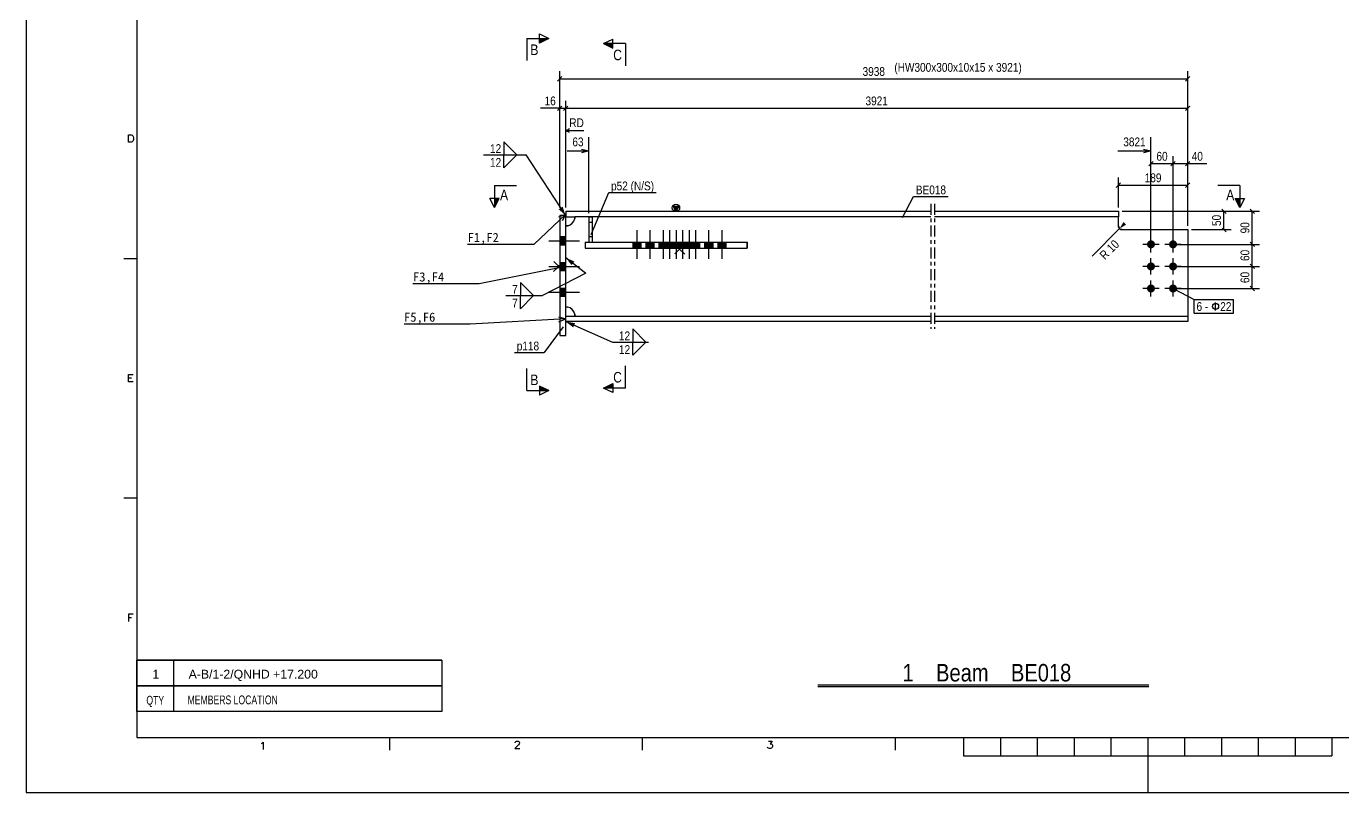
# Model space of a CAD drawing. Header units: millimetres. Extents: x -541 to 54, y -143 to 278.
# Drawn here: x -541 to -183, y -143.1 to 65.3 of the extents above; entities that cross this region are included whole.
import ezdxf

# ---------------------------------------------------------------- set-up
doc = ezdxf.new("R2010")
doc.units = ezdxf.units.MM
doc.linetypes.add('DXK_LINE_DOT2', pattern=[3.9198, 1.9599, -1.9599])
doc.linetypes.add('DXK_LINE_DOT3', pattern=[5.9187, 2.979, -0.9799, 0.9799, -0.9799])
doc.layers.add('WELD_LABELS', color=5, linetype='Continuous')
doc.styles.add('Arial', font='ARIAL.TTF', dxfattribs={"height": 0.2})
doc.styles.add('Arial Narrow', font='ARIALN.TTF', dxfattribs={"height": 0.2})

# ---------------------------------------------------------------- blocks, each defined once
blk = doc.blocks.new('Unknown-234527772-4031')
at = {"color": 7, "linetype": 'Continuous'}
for p, q in [((-427.94, -107.03), (-510.94, -107.03)), ((-510.94, -107.03), (-427.94, -107.03)), ((-510.94, -114.03), (-510.94, -107.03)), ((-500.94, -107.03), (-500.94, -114.03)), ((-427.94, -107.03), (-427.94, -114.03)), ((-427.94, -114.03), (-510.94, -114.03)), ((-427.94, -114.03), (-510.94, -114.03)), ((-510.94, -114.03), (-427.94, -114.03)), ((-510.94, -121.03), (-510.94, -114.03)), ((-500.94, -114.03), (-500.94, -121.03)), ((-427.94, -114.03), (-427.94, -121.03)), ((-427.94, -121.03), (-510.94, -121.03))]:
    blk.add_line(p, q, dxfattribs=at)
at = {"color": 7, "linetype": 'Continuous', "style": 'Arial'}
blk.add_text('1', height=2.39, dxfattribs=at).set_placement((-506.7, -112.03))
at = {"color": 7, "style": 'Arial'}
blk.add_text('A-B/1-2/QNHD +17.200', height=2.3877, dxfattribs=at).set_placement((-496.84, -112.03))
at = {"color": 7, "linetype": 'Continuous', "style": 'Arial Narrow', "width": 0.86}
for s, height, p in [('QTY', 2.386, (-508.34, -119.13)), ('MEMBERS LOCATION', 2.3861, (-497.14, -119.03))]:
    blk.add_text(s, height=height, dxfattribs=at).set_placement(p)
blk = doc.blocks.new('Unknown-234527772-4035')
at = {"color": 7, "linetype": 'Continuous'}
for p, q in [((-325.7, -113.71), (-235.7, -113.71)), ((-325.7, -114.21), (-235.7, -114.21))]:
    blk.add_line(p, q, dxfattribs=at)
at = {"color": 3, "style": 'Arial Narrow'}
blk.add_text('1    Beam    BE018', height=4.7721, dxfattribs=at).set_placement((-302.68, -112.83))
blk = doc.blocks.new('Unknown-234527772-4039')
at = {"color": 7, "linetype": 'Continuous'}
for p, q in [((-540.99, 277.66), (-540.99, -143.05)), ((-510.94, 262.63), (-510.94, -128.03)), ((-513.18, 33.75), (-513.18, 35.75)), ((-513.18, 35.75), (-512.51, 35.75)), ((-512.51, 33.75), (-513.18, 33.75)), ((-512.51, 35.75), (-512.22, 35.66)), ((-512.22, 33.85), (-512.51, 33.75)), ((-512.22, 35.66), (-512.03, 35.47)), ((-512.03, 34.04), (-512.22, 33.85)), ((-512.03, 35.47), (-511.94, 35.28)), ((-511.94, 34.23), (-512.03, 34.04)), ((-511.94, 35.28), (-511.84, 34.99)), ((-511.84, 34.51), (-511.94, 34.23)), ((-511.84, 34.99), (-511.84, 34.51)), ((-514.45, 2.19), (-510.94, 2.19)), ((-513.17, -31.36), (-513.17, -29.36)), ((-513.17, -29.36), (-511.93, -29.36)), ((-513.17, -30.31), (-512.41, -30.31)), ((-511.93, -31.36), (-513.17, -31.36)), ((-514.45, -62.91), (-510.94, -62.91)), ((-513.13, -96.48), (-513.13, -94.47)), ((-513.13, -94.47), (-511.9, -94.47)), ((-513.13, -95.43), (-512.37, -95.43)), ((-510.94, -128.03), (38.98, -128.03)), ((-442.21, -128.03), (-442.21, -131.53)), ((-373.47, -128.03), (-373.47, -131.53)), ((-304.72, -128.03), (-304.72, -131.53)), ((-286.07, -128.03), (-286.07, -133.04)), ((-276.05, -128.03), (-276.05, -133.04)), ((-266.04, -128.03), (-266.04, -133.04)), ((-256.01, -128.03), (-256.01, -133.04)), ((-245.99, -128.03), (-245.99, -133.04)), ((-235.98, -128.03), (-235.98, -143.05)), ((-225.96, -128.03), (-225.96, -133.04)), ((-215.94, -128.03), (-215.94, -133.04)), ((-205.93, -128.03), (-205.93, -133.04)), ((-195.91, -128.03), (-195.91, -133.04)), ((-185.9, -128.03), (-185.9, -133.04)), ((-477.01, -129.66), (-476.82, -129.56)), ((-476.82, -129.56), (-476.54, -129.28)), ((-476.54, -129.28), (-476.54, -131.28)), ((-407.16, -130.08), (-408.11, -131.03)), ((-408.11, -131.03), (-406.78, -131.03)), ((-408.01, -129.41), (-407.92, -129.22)), ((-408.01, -129.51), (-408.01, -129.41)), ((-407.92, -129.22), (-407.82, -129.12)), ((-407.82, -129.12), (-407.64, -129.03)), ((-407.64, -129.03), (-407.26, -129.03)), ((-407.26, -129.03), (-407.07, -129.12)), ((-406.97, -129.79), (-407.16, -130.08)), ((-407.07, -129.12), (-406.97, -129.22)), ((-406.97, -129.22), (-406.88, -129.41)), ((-406.88, -129.6), (-406.97, -129.79)), ((-406.88, -129.41), (-406.88, -129.6)), ((-339.28, -130.84), (-339.37, -130.65)), ((-339.18, -130.94), (-339.28, -130.84)), ((-339.18, -129.03), (-338.13, -129.03)), ((-338.89, -131.03), (-339.18, -130.94)), ((-338.61, -131.03), (-338.89, -131.03)), ((-338.13, -129.03), (-338.7, -129.79)), ((-338.7, -129.79), (-338.42, -129.79)), ((-338.32, -130.94), (-338.61, -131.03)), ((-338.42, -129.79), (-338.22, -129.89)), ((-338.13, -130.75), (-338.32, -130.94)), ((-338.22, -129.89), (-338.13, -129.98)), ((-338.13, -129.98), (-338.03, -130.27)), ((-338.03, -130.46), (-338.13, -130.75)), ((-338.03, -130.27), (-338.03, -130.46)), ((-286.07, -133.04), (-185.9, -133.04)), ((-540.99, -143.05), (54.01, -143.05))]:
    blk.add_line(p, q, dxfattribs=at)
blk = doc.blocks.new('Bolt-234527772-1696 - 1655')
at = {"linetype": 'Continuous'}
for points in [[(-236.21, 6, -1), (-234.01, 6, -1)], [(-230.21, 6, -1), (-228.01, 6, -1)], [(-236.21, 0, -1), (-234.01, 0, -1)], [(-230.21, 0, -1), (-228.01, 0, -1)], [(-236.21, -6, -1), (-234.01, -6, -1)], [(-230.21, -6, -1), (-228.01, -6, -1)]]:
    blk.add_hatch(color=3, dxfattribs=at).paths.add_polyline_path(points)
at = {"color": 3, "linetype": 'Continuous'}
for p, q in [((-235.11, 3.8), (-235.11, 8.2)), ((-229.11, 3.8), (-229.11, 8.2)), ((-232.91, 6), (-237.31, 6)), ((-226.91, 6), (-231.31, 6)), ((-232.91, 0), (-237.31, 0)), ((-235.11, -2.2), (-235.11, 2.2)), ((-226.91, 0), (-231.31, 0)), ((-229.11, -2.2), (-229.11, 2.2)), ((-232.91, -6), (-237.31, -6)), ((-235.11, -8.2), (-235.11, -3.8)), ((-226.91, -6), (-231.31, -6)), ((-229.11, -8.2), (-229.11, -3.8))]:
    blk.add_line(p, q, dxfattribs=at)
blk = doc.blocks.new('Part-234527772-1688 - 1655')
at = {"color": 2, "linetype": 'Continuous'}
for p, q in [((-388, 13.5), (-388, 6.6)), ((-387, 6.6), (-387, 13.5))]:
    blk.add_line(p, q, dxfattribs=at)
at = {"color": 7, "linetype": 'DXK_LINE_DOT2'}
for p, q in [((-388, 13.5), (-387, 13.5)), ((-388, 12), (-387, 12)), ((-388, 8.1), (-387, 8.1)), ((-388, 6.6), (-387, 6.6))]:
    blk.add_line(p, q, dxfattribs=at)
blk = doc.blocks.new('Part-234527772-1689 - 1655')
at = {"color": 2, "linetype": 'Continuous'}
for p, q in [((-389, 6.6), (-344.96, 6.6)), ((-389, 6.6), (-389, 5)), ((-389, 5), (-344.96, 5)), ((-363.31, 4.7), (-364.61, 3.4)), ((-363.31, 4.7), (-361.91, 3.3)), ((-362.66, 5), (-362.66, 6.6)), ((-344.96, 6.6), (-344.96, 5))]:
    blk.add_line(p, q, dxfattribs=at)
at = {"color": 7, "linetype": 'DXK_LINE_DOT2'}
for p, q in [((-389, 6.6), (-389, 5)), ((-344.96, 5), (-344.96, 6.6))]:
    blk.add_line(p, q, dxfattribs=at)
blk = doc.blocks.new('Part-234527772-1691 - 1655')
at = {"color": 2, "linetype": 'Continuous'}
for p, q in [((-394.3, 13.8), (-395.9, 13.8)), ((-395.9, 13.8), (-395.9, -18.8)), ((-394.3, -18.8), (-394.3, 13.8)), ((-396.2, 0), (-397.5, 1.3)), ((-396.2, 0), (-397.6, -1.4)), ((-395.9, -18.8), (-394.3, -18.8))]:
    blk.add_line(p, q, dxfattribs=at)
blk = doc.blocks.new('Part-234527772-1692 - 1655')
at = {"linetype": 'Continuous'}
blk.add_hatch(color=2, dxfattribs=at).paths.add_polyline_path([(-364.3, 15), (-365.1, 16.4), (-363.5, 16.4)])
at = {"color": 2, "linetype": 'Continuous'}
for p, q in [((-394.3, 15), (-294.96, 15)), ((-394.3, 15), (-394.3, 13.5)), ((-364.3, 15), (-365.1, 16.4)), ((-365.1, 16.4), (-363.5, 16.4)), ((-363.5, 16.4), (-364.3, 15)), ((-293.96, 15), (-243.96, 15)), ((-243.96, 15), (-243.96, 13.5)), ((-394.3, 13.5), (-391.8, 13.5)), ((-393.81, 11.05), (-394.3, 11)), ((-391.8, 13.5), (-391.85, 13.01)), ((-294.96, 13.5), (-391.8, 13.5)), ((-243.96, 13.5), (-293.96, 13.5)), ((-243.96, 11), (-243.96, 13.5)), ((-243.91, 10.69), (-243.96, 11)), ((-242.96, 10), (-243.27, 10.05)), ((-242.96, 10), (-225.11, 10)), ((-225.11, 10), (-225.11, -15)), ((-394.3, -11), (-393.81, -11.05)), ((-394.3, -15), (-394.3, -13.5)), ((-394.3, -13.5), (-294.96, -13.5)), ((-391.85, -13.01), (-391.8, -13.5)), ((-293.96, -13.5), (-225.11, -13.5)), ((-294.96, -15), (-394.3, -15)), ((-225.11, -15), (-293.96, -15))]:
    blk.add_line(p, q, dxfattribs=at)
at = {"color": 4, "linetype": 'DXK_LINE_DOT3'}
for p, q in [((-294.96, 17), (-294.96, -17)), ((-293.96, 17), (-293.96, -17))]:
    blk.add_line(p, q, dxfattribs=at)
at = {"color": 7, "linetype": 'DXK_LINE_DOT2'}
for p, q in [((-394.3, 11), (-393.81, 11.05)), ((-394.3, -11), (-394.3, 11)), ((-391.85, 13.01), (-391.8, 13.5)), ((-243.96, 11), (-243.91, 10.69)), ((-243.27, 10.05), (-242.96, 10)), ((-393.81, -11.05), (-394.3, -11)), ((-391.8, -13.5), (-391.85, -13.01))]:
    blk.add_line(p, q, dxfattribs=at)
at = {"color": 2, "linetype": 'Continuous'}
blk.add_circle((-364.3, 15.9), 1, dxfattribs=at)
for centre, radius, start, end in [((-394.3, 13.5), 2.5, 281.25, 348.75), ((-242.96, 11), 1, 198, 252), ((-394.3, -13.5), 2.5, 11.25, 78.75)]:
    blk.add_arc(centre, radius, start, end, dxfattribs=at)
at = {"color": 7, "linetype": 'DXK_LINE_DOT2'}
for centre, radius, start, end in [((-394.3, 13.5), 2.5, 281.25, 348.75), ((-242.96, 11), 1, 198, 252), ((-394.3, -13.5), 2.5, 11.25, 78.75)]:
    blk.add_arc(centre, radius, start, end, dxfattribs=at)
blk = doc.blocks.new('Bolt-234527772-1693 - 1655')
at = {"linetype": 'Continuous'}
for points in [[(-375.96, 5), (-373.76, 5), (-373.76, 6.6), (-375.96, 6.6)], [(-372.4, 5), (-370.2, 5), (-370.2, 6.6), (-372.4, 6.6)], [(-368.83, 5), (-366.63, 5), (-366.63, 6.6), (-368.83, 6.6)], [(-367.11, 5), (-364.91, 5), (-364.91, 6.6), (-367.11, 6.6)], [(-365.27, 5), (-363.07, 5), (-363.07, 6.6), (-365.27, 6.6)], [(-363.55, 5), (-361.35, 5), (-361.35, 6.6), (-363.55, 6.6)], [(-361.71, 5), (-359.51, 5), (-359.51, 6.6), (-361.71, 6.6)], [(-359.98, 5), (-357.78, 5), (-357.78, 6.6), (-359.98, 6.6)], [(-356.42, 5), (-354.22, 5), (-354.22, 6.6), (-356.42, 6.6)], [(-352.86, 5), (-350.66, 5), (-350.66, 6.6), (-352.86, 6.6)]]:
    blk.add_hatch(color=3, dxfattribs=at).paths.add_polyline_path(points)
at = {"color": 3, "linetype": 'Continuous'}
for p, q in [((-374.86, 2.06), (-374.86, 9.9)), ((-371.3, 2.06), (-371.3, 9.9)), ((-367.73, 2.06), (-367.73, 9.9)), ((-366.01, 2.06), (-366.01, 9.9)), ((-364.17, 2.06), (-364.17, 9.9)), ((-362.45, 2.06), (-362.45, 9.9)), ((-360.61, 2.06), (-360.61, 9.9)), ((-358.88, 2.06), (-358.88, 9.9)), ((-355.32, 2.06), (-355.32, 9.9)), ((-351.76, 2.06), (-351.76, 9.9)), ((-375.96, 5), (-375.96, 6.6)), ((-373.76, 5), (-373.76, 6.6)), ((-372.4, 5), (-372.4, 6.6)), ((-370.2, 5), (-370.2, 6.6)), ((-368.83, 5), (-368.83, 6.6)), ((-367.11, 5), (-367.11, 6.6)), ((-366.63, 5), (-366.63, 6.6)), ((-365.27, 5), (-365.27, 6.6)), ((-364.91, 5), (-364.91, 6.6)), ((-363.55, 5), (-363.55, 6.6)), ((-363.07, 5), (-363.07, 6.6)), ((-361.71, 5), (-361.71, 6.6)), ((-361.35, 5), (-361.35, 6.6)), ((-359.98, 5), (-359.98, 6.6)), ((-359.51, 5), (-359.51, 6.6)), ((-357.78, 5), (-357.78, 6.6)), ((-356.42, 5), (-356.42, 6.6)), ((-354.22, 5), (-354.22, 6.6)), ((-352.86, 5), (-352.86, 6.6)), ((-350.66, 5), (-350.66, 6.6))]:
    blk.add_line(p, q, dxfattribs=at)
blk = doc.blocks.new('Bolt-234527772-1695 - 1655')
at = {"linetype": 'Continuous'}
for points in [[(-395.9, 8.1), (-395.9, 5.9), (-394.3, 5.9), (-394.3, 8.1)], [(-395.9, 8.1), (-395.9, 5.9), (-394.3, 5.9), (-394.3, 8.1)], [(-395.9, 8.1), (-395.9, 5.9), (-394.3, 5.9), (-394.3, 8.1)], [(-395.9, 8.1), (-395.9, 5.9), (-394.3, 5.9), (-394.3, 8.1)], [(-395.9, 1.1), (-395.9, -1.1), (-394.3, -1.1), (-394.3, 1.1)], [(-395.9, 1.1), (-395.9, -1.1), (-394.3, -1.1), (-394.3, 1.1)], [(-395.9, 1.1), (-395.9, -1.1), (-394.3, -1.1), (-394.3, 1.1)], [(-395.9, 1.1), (-395.9, -1.1), (-394.3, -1.1), (-394.3, 1.1)], [(-395.9, -5.9), (-395.9, -8.1), (-394.3, -8.1), (-394.3, -5.9)], [(-395.9, -5.9), (-395.9, -8.1), (-394.3, -8.1), (-394.3, -5.9)], [(-395.9, -5.9), (-395.9, -8.1), (-394.3, -8.1), (-394.3, -5.9)], [(-395.9, -5.9), (-395.9, -8.1), (-394.3, -8.1), (-394.3, -5.9)]]:
    blk.add_hatch(color=3, dxfattribs=at).paths.add_polyline_path(points)
at = {"color": 3, "linetype": 'Continuous'}
for p, q in [((-395.9, 8.1), (-394.3, 8.1)), ((-395.9, 8.1), (-394.3, 8.1)), ((-395.9, 8.1), (-394.3, 8.1)), ((-395.9, 8.1), (-394.3, 8.1)), ((-398.84, 7), (-390.5, 7)), ((-398.84, 7), (-390.5, 7)), ((-398.84, 7), (-390.5, 7)), ((-398.84, 7), (-390.5, 7)), ((-395.9, 5.9), (-394.3, 5.9)), ((-395.9, 5.9), (-394.3, 5.9)), ((-395.9, 5.9), (-394.3, 5.9)), ((-395.9, 5.9), (-394.3, 5.9)), ((-398.84, 0), (-390.5, 0)), ((-398.84, 0), (-390.5, 0)), ((-398.84, 0), (-390.5, 0)), ((-398.84, 0), (-390.5, 0)), ((-395.9, 1.1), (-394.3, 1.1)), ((-395.9, 1.1), (-394.3, 1.1)), ((-395.9, 1.1), (-394.3, 1.1)), ((-395.9, 1.1), (-394.3, 1.1)), ((-395.9, -1.1), (-394.3, -1.1)), ((-395.9, -1.1), (-394.3, -1.1)), ((-395.9, -1.1), (-394.3, -1.1)), ((-395.9, -1.1), (-394.3, -1.1)), ((-398.84, -7), (-390.5, -7)), ((-398.84, -7), (-390.5, -7)), ((-398.84, -7), (-390.5, -7)), ((-398.84, -7), (-390.5, -7)), ((-395.9, -5.9), (-394.3, -5.9)), ((-395.9, -5.9), (-394.3, -5.9)), ((-395.9, -5.9), (-394.3, -5.9)), ((-395.9, -5.9), (-394.3, -5.9)), ((-395.9, -8.1), (-394.3, -8.1)), ((-395.9, -8.1), (-394.3, -8.1)), ((-395.9, -8.1), (-394.3, -8.1)), ((-395.9, -8.1), (-394.3, -8.1))]:
    blk.add_line(p, q, dxfattribs=at)
blk = doc.blocks.new('StraightDimension-234527772-2235 - 1655')
at = {"color": 7, "linetype": 'Continuous'}
for p, q in [((-242.96, 15), (-205.56, 15)), ((-206.96, 14.4), (-208.16, 15.6)), ((-207.56, 6), (-207.56, 15)), ((-228.11, 6), (-205.56, 6)), ((-208.16, 6.6), (-206.96, 5.4))]:
    blk.add_line(p, q, dxfattribs=at)
at = {"color": 0}
blk.add_wipeout([(-207.86, 12.52), (-211.36, 12.52), (-211.36, 8.48), (-207.86, 8.48)], dxfattribs=at)
at = {"color": 4, "style": 'Arial Narrow'}
blk.add_text('90', height=2.386, rotation=90.0002, dxfattribs=at).set_placement((-208.36, 8.98))
blk = doc.blocks.new('StraightDimension-234527772-3448 - 1655')
at = {"color": 7, "linetype": 'Continuous'}
for p, q in [((-388, 14.5), (-388, 35.16)), ((-393.92, 31.41), (-388, 31.41)), ((-390, 31.91), (-388, 31.41)), ((-388, 31.41), (-390, 30.91))]:
    blk.add_line(p, q, dxfattribs=at)
at = {"color": 0, "linetype": 'Continuous'}
blk.add_wipeout([(-388.86, 37.36), (-388.86, 40.86), (-393.81, 40.86), (-393.81, 37.36)], dxfattribs=at)
at = {"color": 4, "linetype": 'Continuous', "style": 'Arial Narrow'}
blk.add_text('RD', height=2.386, dxfattribs=at).set_placement((-393.31, 37.86))
at = {"color": 0}
blk.add_wipeout([(-388.94, 32.16), (-388.94, 35.66), (-392.98, 35.66), (-392.98, 32.16)], dxfattribs=at)
at = {"color": 7, "linetype": 'Continuous'}
for p, q in [((-394.3, 16), (-394.3, 40.61)), ((-393.3, 37.36), (-394.3, 36.86)), ((-393.3, 36.36), (-394.3, 36.86)), ((-389.36, 36.86), (-394.3, 36.86))]:
    blk.add_line(p, q, dxfattribs=at)
at = {"color": 4, "style": 'Arial Narrow'}
blk.add_text('63', height=2.386, dxfattribs=at).set_placement((-392.48, 32.66))
blk = doc.blocks.new('StraightDimension-234527772-2236 - 1655')
at = {"color": 7, "linetype": 'Continuous'}
for p, q in [((-228.11, 6), (-205.56, 6)), ((-206.96, 5.4), (-208.16, 6.6)), ((-207.56, 0), (-207.56, 6)), ((-228.11, 0), (-205.56, 0)), ((-208.16, 0.6), (-206.96, -0.6))]:
    blk.add_line(p, q, dxfattribs=at)
at = {"color": 0}
blk.add_wipeout([(-207.86, 5.02), (-211.36, 5.02), (-211.36, 0.98), (-207.86, 0.98)], dxfattribs=at)
at = {"color": 4, "style": 'Arial Narrow'}
blk.add_text('60', height=2.386, rotation=90.0002, dxfattribs=at).set_placement((-208.36, 1.48))
blk = doc.blocks.new('StraightDimension-234527772-3546 - 1655')
at = {"color": 7, "linetype": 'Continuous'}
for p, q in [((-243.36, 22.69), (-244.56, 21.49)), ((-243.96, 16), (-243.96, 24.14)), ((-243.96, 22.09), (-225.11, 22.09)), ((-225.71, 21.49), (-224.51, 22.69)), ((-225.11, 11), (-225.11, 24.14))]:
    blk.add_line(p, q, dxfattribs=at)
at = {"color": 0}
blk.add_wipeout([(-231.75, 22.39), (-231.75, 25.89), (-237.32, 25.89), (-237.32, 22.39)], dxfattribs=at)
at = {"color": 4, "style": 'Arial Narrow'}
blk.add_text('189', height=2.386, dxfattribs=at).set_placement((-236.82, 22.89))
blk = doc.blocks.new('StraightDimension-234527772-2237 - 1655')
at = {"color": 7, "linetype": 'Continuous'}
for p, q in [((-228.11, 0), (-205.56, 0)), ((-206.96, -0.6), (-208.16, 0.6)), ((-207.56, -6), (-207.56, 0)), ((-228.11, -6), (-205.56, -6)), ((-208.16, -5.4), (-206.96, -6.6))]:
    blk.add_line(p, q, dxfattribs=at)
at = {"color": 0}
blk.add_wipeout([(-207.86, -0.98), (-211.36, -0.98), (-211.36, -5.02), (-207.86, -5.02)], dxfattribs=at)
at = {"color": 4, "style": 'Arial Narrow'}
blk.add_text('60', height=2.386, rotation=90.0002, dxfattribs=at).set_placement((-208.36, -4.52))
blk = doc.blocks.new('StraightDimension-234527772-2239 - 1655')
at = {"color": 7, "linetype": 'Continuous'}
for p, q in [((-229.11, 7), (-229.11, 29.99)), ((-225.11, 11), (-225.11, 29.99)), ((-229.71, 27.34), (-228.51, 28.54)), ((-229.11, 27.94), (-225.11, 27.94)), ((-224.51, 28.54), (-225.71, 27.34))]:
    blk.add_line(p, q, dxfattribs=at)
at = {"color": 0}
blk.add_wipeout([(-220.48, 28.24), (-220.48, 31.74), (-224.53, 31.74), (-224.53, 28.24)], dxfattribs=at)
at = {"color": 7, "linetype": 'Continuous'}
blk.add_line((-225.11, 27.94), (-219.9, 27.94), dxfattribs=at)
blk.add_line((-225.11, 27.94), (-219.9, 27.94), dxfattribs=at)
at = {"color": 4, "style": 'Arial Narrow'}
blk.add_text('40', height=2.386, dxfattribs=at).set_placement((-224.03, 28.74))
blk = doc.blocks.new('StraightDimension-234527772-2240 - 1655')
at = {"color": 7, "linetype": 'Continuous'}
for p, q in [((-235.11, 7), (-235.11, 29.99)), ((-229.11, 7), (-229.11, 29.99)), ((-234.51, 28.54), (-235.71, 27.34)), ((-235.11, 27.94), (-229.11, 27.94)), ((-229.71, 27.34), (-228.51, 28.54))]:
    blk.add_line(p, q, dxfattribs=at)
at = {"color": 0}
blk.add_wipeout([(-230.08, 28.24), (-230.08, 31.74), (-234.13, 31.74), (-234.13, 28.24)], dxfattribs=at)
at = {"color": 4, "style": 'Arial Narrow'}
blk.add_text('60', height=2.386, dxfattribs=at).set_placement((-233.63, 28.74))
blk = doc.blocks.new('StraightDimension-234527772-2247 - 1655')
at = {"color": 7, "linetype": 'Continuous'}
for p, q in [((-393.7, 43.6), (-394.9, 42.4)), ((-394.3, 16), (-394.3, 45.05)), ((-394.3, 43), (-225.11, 43)), ((-225.71, 42.4), (-224.51, 43.6)), ((-225.11, 11), (-225.11, 45.05))]:
    blk.add_line(p, q, dxfattribs=at)
at = {"color": 0}
blk.add_wipeout([(-306.16, 43.3), (-306.16, 46.8), (-313.25, 46.8), (-313.25, 43.3)], dxfattribs=at)
at = {"color": 4, "style": 'Arial Narrow'}
blk.add_text('3921', height=2.386, dxfattribs=at).set_placement((-312.75, 43.8))
blk = doc.blocks.new('StraightDimension-234527772-2248 - 1655')
at = {"color": 7, "linetype": 'Continuous'}
for p, q in [((-396.5, 42.4), (-395.3, 43.6)), ((-395.9, 16), (-395.9, 45.05)), ((-395.9, 43), (-394.3, 43)), ((-393.7, 43.6), (-394.9, 42.4)), ((-394.3, 16), (-394.3, 45.05))]:
    blk.add_line(p, q, dxfattribs=at)
at = {"color": 0}
blk.add_wipeout([(-396.48, 43.3), (-396.48, 46.8), (-400.53, 46.8), (-400.53, 43.3)], dxfattribs=at)
at = {"color": 7, "linetype": 'Continuous'}
blk.add_line((-395.9, 43), (-401.11, 43), dxfattribs=at)
blk.add_line((-395.9, 43), (-401.11, 43), dxfattribs=at)
at = {"color": 4, "style": 'Arial Narrow'}
blk.add_text('16', height=2.386, dxfattribs=at).set_placement((-400.03, 43.8))
blk = doc.blocks.new('StraightDimension-234527772-2250 - 1655')
at = {"color": 7, "linetype": 'Continuous'}
for p, q in [((-395.3, 51.6), (-396.5, 50.4)), ((-395.9, 16), (-395.9, 53.05)), ((-395.9, 51), (-225.11, 51)), ((-225.71, 50.4), (-224.51, 51.6)), ((-225.11, 11), (-225.11, 53.05))]:
    blk.add_line(p, q, dxfattribs=at)
at = {"color": 0}
blk.add_wipeout([(-306.96, 51.3), (-306.96, 54.8), (-314.05, 54.8), (-314.05, 51.3)], dxfattribs=at)
at = {"color": 4, "style": 'Arial Narrow'}
blk.add_text('3938', height=2.386, dxfattribs=at).set_placement((-313.55, 51.8))
blk = doc.blocks.new('StraightDimension-234527772-3447 - 1655')
at = {"color": 7, "linetype": 'Continuous'}
for p, q in [((-235.11, 7), (-235.11, 35.16)), ((-244.08, 31.41), (-235.11, 31.41)), ((-237.11, 31.91), (-235.11, 31.41)), ((-235.11, 31.41), (-237.11, 30.91))]:
    blk.add_line(p, q, dxfattribs=at)
at = {"color": 0}
blk.add_wipeout([(-236.05, 32.16), (-236.05, 35.66), (-243.14, 35.66), (-243.14, 32.16)], dxfattribs=at)
at = {"color": 4, "style": 'Arial Narrow'}
blk.add_text('3821', height=2.386, dxfattribs=at).set_placement((-242.64, 32.66))
blk = doc.blocks.new('StraightDimension-234527772-3558 - 1655')
at = {"color": 7, "linetype": 'Continuous'}
for p, q in [((-242.96, 15), (-213.28, 15)), ((-215.88, 15.6), (-214.68, 14.4)), ((-215.28, 10), (-215.28, 15)), ((-224.11, 10), (-213.28, 10)), ((-214.68, 9.4), (-215.88, 10.6))]:
    blk.add_line(p, q, dxfattribs=at)
at = {"color": 0}
blk.add_wipeout([(-215.58, 14.52), (-219.08, 14.52), (-219.08, 10.48), (-215.58, 10.48)], dxfattribs=at)
at = {"color": 4, "style": 'Arial Narrow'}
blk.add_text('50', height=2.386, rotation=90.0002, dxfattribs=at).set_placement((-216.08, 10.98))
blk = doc.blocks.new('RadiusDimension-234527772-3570 - 1655')
at = {"linetype": 'Continuous'}
blk.add_hatch(color=7, dxfattribs=at).paths.add_polyline_path([(-241.9, 11.35), (-243.66, 10.29), (-242.6, 12.06)])
at = {"color": 7, "linetype": 'Continuous'}
blk.add_line((-243.66, 10.29), (-251.15, 2.81), dxfattribs=at)
blk.add_arc((-242.96, 11), 1, 180, 270, dxfattribs=at)
at = {"color": 0}
blk.add_wipeout([(-242.82, 5.77), (-245.29, 8.24), (-250.09, 3.44), (-247.61, 0.97)], dxfattribs=at)
at = {"color": 4, "style": 'Arial Narrow'}
blk.add_text('R 10', height=2.386, rotation=45.0001, dxfattribs=at).set_placement((-247.61, 1.68))
blk = doc.blocks.new('WeldMark-234527772-3927 - 1655')
at = {"linetype": 'Continuous'}
blk.add_hatch(color=3, dxfattribs=at).paths.add_polyline_path([(-395.14, 16.24), (-394.3, 13.8), (-396.19, 15.55)])
at = {"color": 3, "linetype": 'Continuous'}
blk.add_line((-394.3, 13.8), (-405.09, 30.33), dxfattribs=at)
at = {"color": 0}
blk.add_wipeout([(-411.64, 30.63), (-411.64, 33.53), (-415.08, 33.53), (-415.08, 30.63)], dxfattribs=at)
at = {"color": 3, "linetype": 'Continuous'}
for p, q in [((-407.55, 30.33), (-411.12, 33.9)), ((-411.12, 33.9), (-411.12, 30.33)), ((-411.12, 30.33), (-407.55, 30.33))]:
    blk.add_line(p, q, dxfattribs=at)
at = {"color": 0, "linetype": 'Continuous'}
blk.add_wipeout([(-411.64, 26.88), (-411.64, 29.78), (-415.08, 29.78), (-415.08, 26.88)], dxfattribs=at)
at = {"color": 3, "linetype": 'Continuous'}
for p, q in [((-416.63, 30.33), (-405.09, 30.33)), ((-411.12, 30.33), (-407.55, 30.33)), ((-407.55, 30.33), (-411.12, 26.76)), ((-411.12, 26.76), (-411.12, 30.33))]:
    blk.add_line(p, q, dxfattribs=at)
at = {"color": 3, "style": 'Arial Narrow'}
blk.add_text('12', height=2.386, dxfattribs=at).set_placement((-414.88, 30.83))
at = {"color": 3, "linetype": 'Continuous', "style": 'Arial Narrow'}
blk.add_text('12', height=2.386, dxfattribs=at).set_placement((-414.88, 27.08))
blk = doc.blocks.new('Mark-234527772-1710 - 1655')
at = {"color": 0}
blk.add_wipeout([(-377.39, 20.68), (-377.39, 23.18), (-381.96, 23.18), (-381.96, 20.68)], dxfattribs=at)
blk.add_wipeout([(-377.39, 20.68), (-377.39, 23.18), (-381.96, 23.18), (-381.96, 20.68)], dxfattribs=at)
at = {"color": 7, "linetype": 'Continuous'}
blk.add_line((-387.4, 8.64), (-382.56, 20.08), dxfattribs=at)
at = {"color": 0}
blk.add_wipeout([(-370.25, 20.68), (-370.25, 23.18), (-376.64, 23.18), (-376.64, 20.68)], dxfattribs=at)
blk.add_wipeout([(-370.25, 20.68), (-370.25, 23.18), (-376.64, 23.18), (-376.64, 20.68)], dxfattribs=at)
at = {"color": 7, "linetype": 'Continuous'}
blk.add_line((-382.56, 20.08), (-369.65, 20.08), dxfattribs=at)
at = {"color": 3, "style": 'Arial Narrow'}
for s, p in [('p52', (-381.96, 20.68)), ('(N/', (-376.64, 20.68)), ('S)', (-372.99, 20.68))]:
    blk.add_text(s, height=2.386, dxfattribs=at).set_placement(p)
blk = doc.blocks.new('Mark-234527772-1716 - 1655')
at = {"color": 0}
blk.add_wipeout([(-401.51, -22.83), (-401.51, -20.33), (-407.6, -20.33), (-407.6, -22.83)], dxfattribs=at)
blk.add_wipeout([(-401.51, -22.83), (-401.51, -20.33), (-407.6, -20.33), (-407.6, -22.83)], dxfattribs=at)
at = {"color": 7, "linetype": 'Continuous'}
for p in [(-395, -16.43), (-408.2, -23.43)]:
    blk.add_line(p, (-400.16, -23.43), dxfattribs=at)
at = {"color": 3, "style": 'Arial Narrow'}
blk.add_text('p118', height=2.386, dxfattribs=at).set_placement((-407.6, -22.83))
blk = doc.blocks.new('Mark-234527772-1719 - 1655')
at = {"color": 0}
blk.add_wipeout([(-290.84, 19.6), (-290.84, 22.1), (-299.06, 22.1), (-299.06, 19.6)], dxfattribs=at)
blk.add_wipeout([(-290.84, 19.6), (-290.84, 22.1), (-299.06, 22.1), (-299.06, 19.6)], dxfattribs=at)
at = {"color": 7, "linetype": 'Continuous'}
for p, q in [((-302.69, 13.32), (-299.66, 19)), ((-299.66, 19), (-290.24, 19))]:
    blk.add_line(p, q, dxfattribs=at)
at = {"color": 3, "style": 'Arial Narrow'}
blk.add_text('BE018', height=2.386, dxfattribs=at).set_placement((-299.06, 19.6))
blk = doc.blocks.new('SectionMark-234527772-2067 - 1655')
at = {"color": 0, "linetype": 'Continuous'}
for points in [[(-409.96, 18), (-409.96, 21), (-412.15, 21), (-412.15, 18)], [(-212.45, 18), (-212.45, 21), (-214.64, 21), (-214.64, 18)]]:
    blk.add_wipeout(points, dxfattribs=at)
at = {"linetype": 'Continuous'}
for points in [[(-413.65, 18.5), (-412.4, 18.5), (-413.65, 16)], [(-212.2, 18.5), (-210.95, 18.5), (-210.95, 16)]]:
    blk.add_hatch(color=6, dxfattribs=at).paths.add_polyline_path(points)
at = {"color": 6, "linetype": 'Continuous'}
for p, q in [((-413.65, 22), (-407.65, 22)), ((-413.65, 22), (-413.65, 16)), ((-210.95, 22), (-216.95, 22)), ((-210.95, 22), (-210.95, 16)), ((-413.65, 16), (-414.9, 18.5)), ((-412.4, 18.5), (-414.9, 18.5)), ((-413.65, 16), (-412.4, 18.5)), ((-212.2, 18.5), (-209.7, 18.5)), ((-210.95, 16), (-212.2, 18.5)), ((-209.7, 18.5), (-210.95, 16))]:
    blk.add_line(p, q, dxfattribs=at)
at = {"color": 6, "linetype": 'Continuous', "style": 'Arial Narrow'}
for p in [(-412.15, 18), (-214.64, 18)]:
    blk.add_text('A', height=2.86, dxfattribs=at).set_placement(p)
blk = doc.blocks.new('SectionMark-234527772-2177 - 1655')
at = {"color": 0, "linetype": 'Continuous'}
for points in [[(-379, 56.06), (-379, 59.06), (-381.37, 59.06), (-381.37, 56.06)], [(-379, -31.55), (-379, -28.55), (-381.37, -28.55), (-381.37, -31.55)]]:
    blk.add_wipeout(points, dxfattribs=at)
at = {"linetype": 'Continuous'}
for points in [[(-381.5, 60.56), (-381.5, 59.31), (-384, 60.56)], [(-381.5, -31.8), (-381.5, -33.05), (-384, -33.05)]]:
    blk.add_hatch(color=6, dxfattribs=at).paths.add_polyline_path(points)
at = {"color": 6, "linetype": 'Continuous'}
for p, q in [((-384, 60.56), (-381.5, 61.81)), ((-381.5, 59.31), (-381.5, 61.81)), ((-378, 60.56), (-384, 60.56)), ((-384, 60.56), (-381.5, 59.31)), ((-378, 60.56), (-378, 54.56)), ((-378, -33.05), (-378, -27.05)), ((-384, -33.05), (-381.5, -31.8)), ((-381.5, -31.8), (-381.5, -34.3)), ((-378, -33.05), (-384, -33.05)), ((-381.5, -34.3), (-384, -33.05))]:
    blk.add_line(p, q, dxfattribs=at)
at = {"color": 6, "linetype": 'Continuous', "style": 'Arial Narrow'}
for p in [(-381.37, 56.06), (-381.37, -31.55)]:
    blk.add_text('C', height=2.86, dxfattribs=at).set_placement(p)
blk = doc.blocks.new('Mark-234527772-3415 - 1655')
at = {"color": 0, "linetype": 'Continuous'}
blk.add_wipeout([(-270.19, 52.92), (-270.19, 55.42), (-304.9, 55.42), (-304.9, 52.92)], dxfattribs=at)
at = {"color": 4, "linetype": 'Continuous', "style": 'Arial Narrow'}
blk.add_text('(HW300x300x10x15 x 3921)', height=2.3861, dxfattribs=at).set_placement((-304.9, 52.92))
blk = doc.blocks.new('SectionMark-234527772-2212 - 1655')
at = {"color": 0, "linetype": 'Continuous'}
for points in [[(-401.71, 57.47), (-401.71, 60.47), (-403.9, 60.47), (-403.9, 57.47)], [(-401.71, -32.27), (-401.71, -29.27), (-403.9, -29.27), (-403.9, -32.27)]]:
    blk.add_wipeout(points, dxfattribs=at)
at = {"linetype": 'Continuous'}
for points in [[(-401.4, 60.72), (-401.4, 61.97), (-398.9, 61.97)], [(-401.4, -33.77), (-401.4, -32.52), (-398.9, -33.77)]]:
    blk.add_hatch(color=6, dxfattribs=at).paths.add_polyline_path(points)
at = {"color": 6, "linetype": 'Continuous'}
for p, q in [((-404.9, 61.97), (-404.9, 55.97)), ((-404.9, 61.97), (-398.9, 61.97)), ((-401.4, 60.72), (-401.4, 63.22)), ((-401.4, 63.22), (-398.9, 61.97)), ((-398.9, 61.97), (-401.4, 60.72)), ((-404.9, -33.77), (-404.9, -27.77)), ((-404.9, -33.77), (-398.9, -33.77)), ((-398.9, -33.77), (-401.4, -32.52)), ((-401.4, -32.52), (-401.4, -35.02)), ((-398.9, -33.77), (-401.4, -35.02))]:
    blk.add_line(p, q, dxfattribs=at)
at = {"color": 6, "linetype": 'Continuous', "style": 'Arial Narrow'}
for p in [(-403.9, 57.47), (-403.9, -32.27)]:
    blk.add_text('B', height=2.86, dxfattribs=at).set_placement(p)
blk = doc.blocks.new('Mark-234527772-2296 - 1655')
at = {"color": 0}
blk.add_wipeout([(-221.19, -12.1), (-221.19, -9.6), (-222.72, -9.6), (-222.72, -12.1)], dxfattribs=at)
blk.add_wipeout([(-221.19, -12.1), (-221.19, -9.6), (-222.72, -9.6), (-222.72, -12.1)], dxfattribs=at)
at = {"color": 7, "linetype": 'Continuous'}
for p in [(-229.11, -6), (-223.32, -12.7)]:
    blk.add_line(p, (-223.32, -9), dxfattribs=at)
at = {"color": 0}
blk.add_wipeout([(-219.53, -12.1), (-219.53, -9.6), (-220.44, -9.6), (-220.44, -12.1)], dxfattribs=at)
blk.add_wipeout([(-219.53, -12.1), (-219.53, -9.6), (-220.44, -9.6), (-220.44, -12.1)], dxfattribs=at)
at = {"color": 3, "style": 'Arial Narrow'}
blk.add_text('6', height=2.39, dxfattribs=at).set_placement((-222.72, -12.1))
at = {"color": 0}
blk.add_wipeout([(-216.28, -12.1), (-216.28, -9.6), (-218.78, -9.6), (-218.78, -12.1)], dxfattribs=at)
at = {"color": 3, "style": 'Arial Narrow'}
blk.add_text('-', height=2.39, dxfattribs=at).set_placement((-220.44, -12.1))
at = {"color": 0}
blk.add_wipeout([(-213.24, -12.1), (-213.24, -9.6), (-216.28, -9.6), (-216.28, -12.1)], dxfattribs=at)
blk.add_wipeout([(-213.24, -12.1), (-213.24, -9.6), (-216.28, -9.6), (-216.28, -12.1)], dxfattribs=at)
at = {"color": 7, "linetype": 'Continuous'}
for p, q in [((-223.32, -9), (-212.64, -9)), ((-212.64, -12.7), (-212.64, -9)), ((-223.32, -12.7), (-212.64, -12.7))]:
    blk.add_line(p, q, dxfattribs=at)
at = {"color": 3, "linetype": 'Continuous'}
blk.add_line((-217.53, -11.98), (-217.53, -9.79), dxfattribs=at)
blk.add_circle((-217.53, -10.85), 0.812, dxfattribs=at)
at = {"color": 3, "style": 'Arial Narrow'}
blk.add_text('22', height=2.386, dxfattribs=at).set_placement((-216.28, -12.1))
blk = doc.blocks.new('WeldMark-234527772-3936 - 1655')
at = {"linetype": 'Continuous'}
blk.add_hatch(color=3, dxfattribs=at).paths.add_polyline_path([(-392.7, 0.36), (-394.3, 2.38), (-391.94, 1.34)])
at = {"color": 3, "linetype": 'Continuous'}
for p, q in [((-394.3, 2.38), (-388.81, -1.86)), ((-388.81, -1.86), (-400.6, -7.93))]:
    blk.add_line(p, q, dxfattribs=at)
at = {"color": 0}
blk.add_wipeout([(-407.15, -7.63), (-407.15, -4.73), (-409.07, -4.73), (-409.07, -7.63)], dxfattribs=at)
at = {"color": 3, "linetype": 'Continuous'}
for p, q in [((-403.06, -7.93), (-406.63, -4.35)), ((-406.63, -4.35), (-406.63, -7.93)), ((-406.63, -7.93), (-403.06, -7.93))]:
    blk.add_line(p, q, dxfattribs=at)
at = {"color": 0, "linetype": 'Continuous'}
blk.add_wipeout([(-407.15, -11.38), (-407.15, -8.48), (-409.07, -8.48), (-409.07, -11.38)], dxfattribs=at)
at = {"color": 3, "linetype": 'Continuous'}
for p, q in [((-410.62, -7.93), (-400.6, -7.93)), ((-406.63, -7.93), (-403.06, -7.93)), ((-403.06, -7.93), (-406.63, -11.5)), ((-406.63, -11.5), (-406.63, -7.93))]:
    blk.add_line(p, q, dxfattribs=at)
at = {"color": 3, "style": 'Arial Narrow'}
blk.add_text('7', height=2.39, dxfattribs=at).set_placement((-408.87, -7.43))
at = {"color": 3, "linetype": 'Continuous', "style": 'Arial Narrow'}
blk.add_text('7', height=2.39, dxfattribs=at).set_placement((-408.87, -11.18))
blk = doc.blocks.new('WeldMark-234527772-3964 - 1655')
at = {"linetype": 'Continuous'}
blk.add_hatch(color=3, dxfattribs=at).paths.add_polyline_path([(-392.26, -16.57), (-394.3, -15), (-391.76, -15.43)])
at = {"color": 0}
blk.add_wipeout([(-376.56, -20.25), (-376.56, -17.35), (-380.01, -17.35), (-380.01, -20.25)], dxfattribs=at)
at = {"color": 3, "linetype": 'Continuous'}
for p, q in [((-372.48, -20.55), (-376.05, -16.98)), ((-376.05, -16.98), (-376.05, -20.55)), ((-376.05, -20.55), (-372.48, -20.55))]:
    blk.add_line(p, q, dxfattribs=at)
at = {"color": 0, "linetype": 'Continuous'}
blk.add_wipeout([(-376.56, -24), (-376.56, -21.1), (-380.01, -21.1), (-380.01, -24)], dxfattribs=at)
at = {"color": 3, "linetype": 'Continuous'}
for p, q in [((-394.3, -15), (-381.56, -20.55)), ((-381.56, -20.55), (-371.76, -20.55)), ((-376.05, -20.55), (-372.48, -20.55)), ((-372.48, -20.55), (-376.05, -24.13)), ((-376.05, -24.13), (-376.05, -20.55))]:
    blk.add_line(p, q, dxfattribs=at)
at = {"color": 3, "style": 'Arial Narrow'}
blk.add_text('12', height=2.386, dxfattribs=at).set_placement((-379.81, -20.05))
at = {"color": 3, "linetype": 'Continuous', "style": 'Arial Narrow'}
blk.add_text('12', height=2.386, dxfattribs=at).set_placement((-379.81, -23.8))

msp = doc.modelspace()

# ---------------------------------------------------------------- linework, layer by layer
at = {"layer": 'WELD_LABELS', "color": 5}
for p, q in [((-417.83, -4.74), (-435.83, -4.74)), ((-420.26, -15.68), (-438.26, -15.68))]:
    msp.add_line(p, q, dxfattribs=at)

# ---------------------------------------------------------------- block references
for name in ['Unknown-234527772-4039', 'Part-234527772-1692 - 1655', 'Part-234527772-1691 - 1655', 'Part-234527772-1688 - 1655', 'Bolt-234527772-1695 - 1655', 'Bolt-234527772-1693 - 1655', 'Bolt-234527772-1696 - 1655', 'Part-234527772-1689 - 1655', 'Unknown-234527772-4031', 'Unknown-234527772-4035']:
    msp.add_blockref(name, (0, 0))

# ---------------------------------------------------------------- texts
at = {"layer": 'WELD_LABELS', "color": 5, "char_height": 2.5, "attachment_point": 7}
for s, insert in [('F1,F2', (-420.98, 5.97)), ('F3,F4', (-435.83, -4.74)), ('F5,F6', (-438.26, -15.68))]:
    msp.add_mtext(s, dxfattribs=dict(at, insert=insert))

# ---------------------------------------------------------------- next in the draw order: block references
for name in ['StraightDimension-234527772-3448 - 1655', 'StraightDimension-234527772-2235 - 1655', 'Mark-234527772-1716 - 1655']:
    msp.add_blockref(name, (0, 0))

# ---------------------------------------------------------------- next in the draw order: block references
for name in ['StraightDimension-234527772-3546 - 1655', 'StraightDimension-234527772-2236 - 1655']:
    msp.add_blockref(name, (0, 0))

# ---------------------------------------------------------------- next in the draw order: block references
for name in ['StraightDimension-234527772-2239 - 1655', 'StraightDimension-234527772-2237 - 1655']:
    msp.add_blockref(name, (0, 0))

# ---------------------------------------------------------------- next in the draw order: block references
for name in ['StraightDimension-234527772-2240 - 1655', 'Mark-234527772-2296 - 1655']:
    msp.add_blockref(name, (0, 0))

# ---------------------------------------------------------------- next in the draw order: block references
msp.add_blockref('StraightDimension-234527772-2247 - 1655', (0, 0))

# ---------------------------------------------------------------- next in the draw order: block references
msp.add_blockref('StraightDimension-234527772-2248 - 1655', (0, 0))

# ---------------------------------------------------------------- next in the draw order: block references
msp.add_blockref('StraightDimension-234527772-2250 - 1655', (0, 0))

# ---------------------------------------------------------------- next in the draw order: block references
for name in ['Mark-234527772-3415 - 1655', 'WeldMark-234527772-3927 - 1655', 'StraightDimension-234527772-3447 - 1655', 'Mark-234527772-1710 - 1655', 'Mark-234527772-1719 - 1655']:
    msp.add_blockref(name, (0, 0))

# ---------------------------------------------------------------- next in the draw order: block references
msp.add_blockref('StraightDimension-234527772-3558 - 1655', (0, 0))

# ---------------------------------------------------------------- next in the draw order: block references
for name in ['SectionMark-234527772-2067 - 1655', 'RadiusDimension-234527772-3570 - 1655']:
    msp.add_blockref(name, (0, 0))

# ---------------------------------------------------------------- next in the draw order: linework, layer by layer
at = {"layer": 'WELD_LABELS', "color": 5}
for p in [(-396.13, 13.45), (-395.19, 12.46)]:
    msp.add_line(p, (-394.3, 14.25), dxfattribs=at)

# ---------------------------------------------------------------- next in the draw order: block references
for name in ['SectionMark-234527772-2212 - 1655', 'SectionMark-234527772-2177 - 1655']:
    msp.add_blockref(name, (0, 0))

# ---------------------------------------------------------------- next in the draw order: linework, layer by layer
for p, q in [((-394.3, 14.25), (-402.98, 5.97)), ((-402.98, 5.97), (-420.98, 5.97))]:
    msp.add_line(p, q, dxfattribs=at)

# ---------------------------------------------------------------- next in the draw order: block references
for name in ['WeldMark-234527772-3936 - 1655', 'WeldMark-234527772-3964 - 1655']:
    msp.add_blockref(name, (0, 0))

# ---------------------------------------------------------------- next in the draw order: linework, layer by layer
for p, q in [((-394.3, 0), (-417.83, -4.74)), ((-396.28, 0.3), (-394.3, 0)), ((-396.01, -1.04), (-394.3, 0)), ((-394.3, -14.25), (-420.26, -15.68)), ((-396.21, -13.67), (-394.3, -14.25)), ((-396.14, -15.04), (-394.3, -14.25))]:
    msp.add_line(p, q, dxfattribs=at)

doc.saveas('drawing.dxf')
